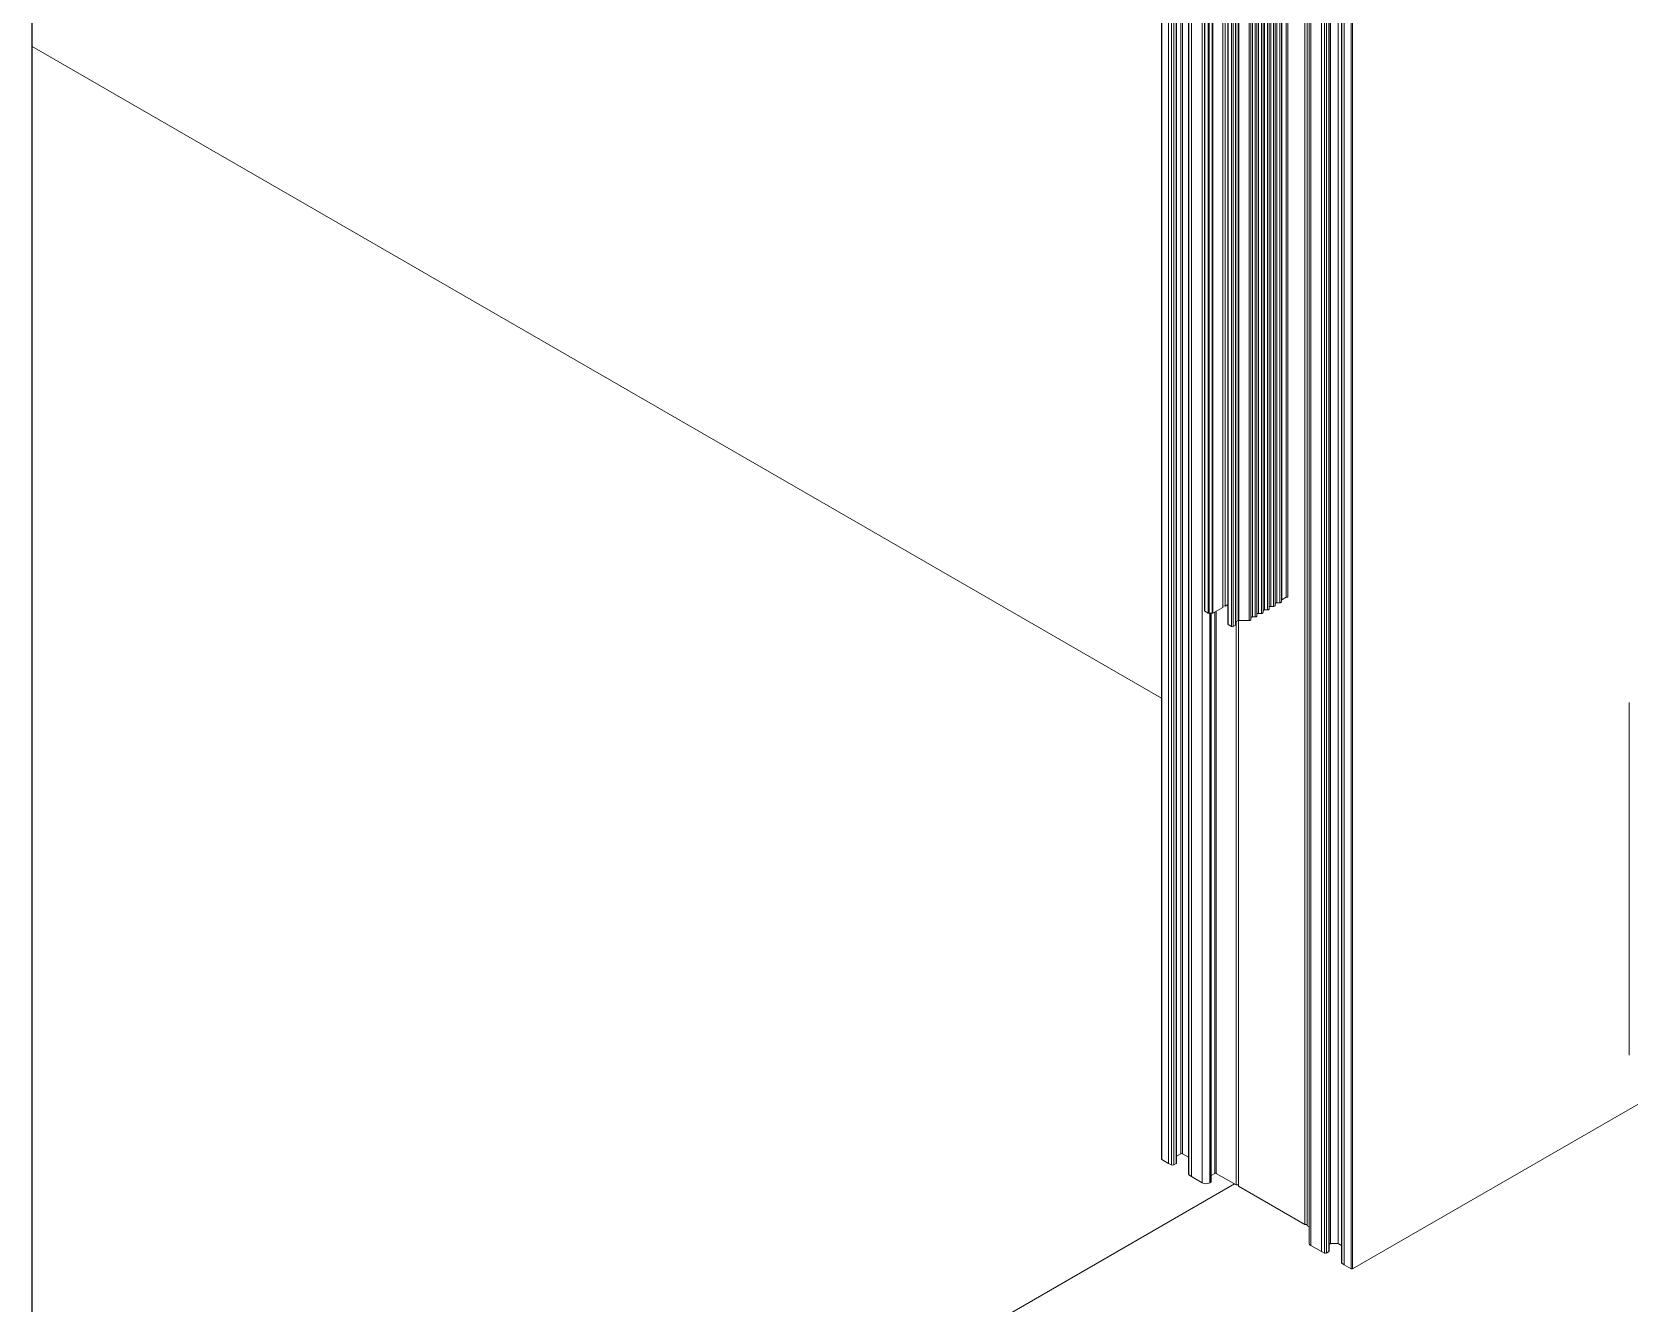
# Model space of a CAD drawing. Header units: millimetres. Extents: x 39 to 459, y 26 to 647.
# Drawn here: x 160.01 to 164.445, y 236.687 to 240.218 of the extents above; entities that cross this region are included whole.
import ezdxf

# ---------------------------------------------------------------- set-up
doc = ezdxf.new("R2010")
doc.units = ezdxf.units.MM
doc.layers.add('ANTET', color=7, linetype='Continuous')

# ---------------------------------------------------------------- blocks, each defined once
blk = doc.blocks.new('Kayıt Montajı')
at = {"color": 7, "linetype": 'Continuous', "lineweight": 15}
for p, q in [((11298.7165, 2144.0541), (11298.7165, 2119.3129)), ((11298.7174, 2144.0529), (11298.7174, 2119.3117)), ((11298.7704, 2144.0688), (11298.7704, 2119.3276)), ((11298.7747, 2144.0688), (11298.7747, 2119.3276)), ((11298.7365, 2144.0419), (11298.7365, 2119.3007)), ((11298.7367, 2144.0418), (11298.7367, 2119.3006)), ((11298.7449, 2144.0378), (11298.7449, 2119.2966)), ((11298.7509, 2144.0379), (11298.7509, 2119.2968)), ((11298.7577, 2144.0419), (11298.7577, 2119.3007)), ((11298.7586, 2119.3019), (11298.7586, 2144.0431)), ((11298.792, 2144.0116), (11298.792, 2119.2704)), ((11298.7931, 2144.0099), (11298.7931, 2119.2688)), ((11298.8, 2144.0052), (11298.8, 2119.264)), ((11298.8001, 2144.0051), (11298.8001, 2119.2639)), ((11298.8298, 2143.988), (11298.8298, 2119.2468)), ((11298.8869, 2143.8715), (11298.8869, 2120.8451)), ((11298.8937, 2143.8754), (11298.8937, 2120.849)), ((11299.0203, 2143.8746), (11299.0203, 2120.8481)), ((11299.0283, 2143.8746), (11299.0283, 2120.8481)), ((11299.0328, 2143.8772), (11299.0328, 2120.8507)), ((11299.0373, 2143.8844), (11299.0373, 2120.8579)), ((11299.0452, 2143.8844), (11299.0452, 2120.8579)), ((11299.0497, 2143.887), (11299.0497, 2120.8605)), ((11299.0506, 2143.8925), (11299.0506, 2120.8661)), ((11299.0632, 2143.8998), (11299.0632, 2120.8733)), ((11299.0674, 2143.8998), (11299.0674, 2120.8733)), ((11299.1152, 2143.8722), (11299.1152, 2119.1311)), ((11298.8364, 2143.8624), (11298.8364, 2120.836)), ((11298.8373, 2143.8612), (11298.8373, 2120.8348)), ((11298.8468, 2143.8557), (11298.8468, 2120.8293)), ((11298.8489, 2143.8552), (11298.8489, 2120.8288)), ((11298.8574, 2143.8552), (11298.8574, 2120.8288)), ((11298.8595, 2143.8557), (11298.8595, 2120.8293)), ((11298.9295, 2143.8349), (11298.9295, 2120.8084)), ((11298.9317, 2143.8354), (11298.9317, 2120.8089)), ((11298.9604, 2143.8354), (11298.9604, 2120.8089)), ((11298.9649, 2143.838), (11298.9649, 2120.8115)), ((11298.9694, 2143.8452), (11298.9694, 2120.8187)), ((11298.9773, 2143.8452), (11298.9773, 2120.8187)), ((11298.9818, 2143.8478), (11298.9818, 2120.8213)), ((11298.9863, 2143.855), (11298.9863, 2120.8285)), ((11298.9943, 2143.855), (11298.9943, 2120.8285)), ((11298.9988, 2143.8576), (11298.9988, 2120.8311)), ((11299.0033, 2143.8648), (11299.0033, 2120.8383)), ((11299.0113, 2143.8648), (11299.0113, 2120.8383)), ((11299.0158, 2143.8674), (11299.0158, 2120.8409)), ((11299.1215, 2143.8686), (11299.1215, 2119.1274)), ((11298.9011, 2143.8251), (11298.9011, 2120.7986)), ((11298.902, 2143.8239), (11298.902, 2120.7974)), ((11298.9115, 2143.8184), (11298.9115, 2120.7919)), ((11298.9158, 2143.8184), (11298.9158, 2120.7919)), ((11298.9221, 2143.822), (11298.9221, 2120.7956)), ((11298.923, 2120.7968), (11298.923, 2143.8233)), ((11299.1267, 2143.8202), (11299.1267, 2119.079)), ((11299.1311, 2143.8141), (11299.1311, 2119.0729)), ((11299.1608, 2143.7969), (11299.1608, 2119.0557)), ((11299.161, 2143.7968), (11299.161, 2119.0556)), ((11299.1691, 2143.7929), (11299.1691, 2119.0517)), ((11299.1752, 2143.793), (11299.1752, 2119.0518)), ((11299.182, 2143.7969), (11299.182, 2119.0557)), ((11299.1829, 2119.057), (11299.1829, 2143.7982)), ((11299.1862, 2143.819), (11299.1862, 2119.0778)), ((11299.2074, 2143.819), (11299.2074, 2119.0778)), ((11299.2163, 2143.7667), (11299.2163, 2119.0255)), ((11299.2174, 2143.765), (11299.2174, 2119.0238)), ((11299.2242, 2143.7603), (11299.2242, 2119.0191)), ((11299.2244, 2143.7602), (11299.2244, 2119.019)), ((11299.2435, 2143.7492), (11299.2435, 2119.008)), ((11299.2477, 2143.7492), (11299.2477, 2119.008)), ((11295.5809, 2103.0253), (11295.5809, 2122.806)), ((11295.5809, 2122.4032), (11298.7165, 2120.5931)), ((11298.8937, 2120.849), (11298.9011, 2120.8532)), ((11299.0373, 2120.8579), (11299.0452, 2120.8579)), ((11299.0506, 2120.8661), (11299.0632, 2120.8733)), ((11298.8468, 2120.8293), (11298.8373, 2120.8348)), ((11298.8489, 2120.8288), (11298.8574, 2120.8288)), ((11298.8551, 2119.2498), (11298.8551, 2120.8288)), ((11298.8595, 2120.8293), (11298.8869, 2120.8451)), ((11298.8869, 2120.8498), (11298.8937, 2120.849)), ((11298.923, 2120.8047), (11298.9295, 2120.8084)), ((11298.9306, 2120.8088), (11298.9306, 2119.2376)), ((11298.9317, 2120.8089), (11298.9604, 2120.8089)), ((11298.9694, 2120.8187), (11298.9773, 2120.8187)), ((11298.9863, 2120.8285), (11298.9943, 2120.8285)), ((11299.0033, 2120.8383), (11299.0113, 2120.8383)), ((11299.0203, 2120.8481), (11299.0283, 2120.8481)), ((11298.9115, 2120.7919), (11298.902, 2120.7974)), ((11298.9158, 2120.7919), (11298.9221, 2120.7956)), ((11298.9242, 2120.8054), (11298.9242, 2119.2413)), ((11300.0153, 2120.5812), (11300.0153, 2119.6013)), ((11299.2477, 2119.008), (11300.5693, 2119.7709)), ((11298.7174, 2119.3117), (11298.7365, 2119.3007)), ((11298.7367, 2119.3006), (11298.7449, 2119.2966)), ((11298.7509, 2119.2968), (11298.7577, 2119.3007)), ((11298.7586, 2119.3208), (11298.7704, 2119.3276)), ((11298.7747, 2119.3276), (11298.792, 2119.3176)), ((11298.7931, 2119.2688), (11298.8, 2119.264)), ((11298.8001, 2119.2639), (11298.8298, 2119.2468)), ((11298.8551, 2119.2675), (11298.8648, 2119.2731)), ((11298.8691, 2119.2731), (11298.9242, 2119.2413)), ((11295.5809, 2117.3167), (11298.9194, 2119.244)), ((11298.8511, 2119.2468), (11298.8542, 2119.2486)), ((11298.9242, 2119.2413), (11298.9306, 2119.2413)), ((11298.9306, 2119.2376), (11299.1152, 2119.1311)), ((11299.1152, 2119.1311), (11299.1215, 2119.1311)), ((11299.1215, 2119.1274), (11299.1267, 2119.1244)), ((11299.1829, 2119.0758), (11299.1862, 2119.0778)), ((11299.1862, 2119.0778), (11299.2074, 2119.0778)), ((11299.2074, 2119.0778), (11299.2163, 2119.0727)), ((11299.1311, 2119.0729), (11299.1608, 2119.0557)), ((11299.161, 2119.0556), (11299.1691, 2119.0517)), ((11299.1752, 2119.0518), (11299.182, 2119.0557)), ((11299.2174, 2119.0238), (11299.2242, 2119.0191)), ((11299.2244, 2119.019), (11299.2435, 2119.008))]:
    blk.add_line(p, q, dxfattribs=at)
at = {"color": 8, "linetype": 'Continuous', "lineweight": 15}
for p, q in [((11295.58, 2122.8055), (11295.58, 2103.0248)), ((11298.8511, 2120.8288), (11298.8511, 2119.2468)), ((11298.8542, 2120.8288), (11298.8542, 2119.2486)), ((11298.8648, 2120.8323), (11298.8648, 2119.2731)), ((11298.8691, 2120.8348), (11298.8691, 2119.2731))]:
    blk.add_line(p, q, dxfattribs=at)
at = {"color": 7, "linetype": 'Continuous', "lineweight": 15, "flags": 128}
for points in [[(11299.0283, 2120.8481), (11299.0291, 2120.8482), (11299.03, 2120.8483), (11299.0308, 2120.8486), (11299.0314, 2120.8489), (11299.032, 2120.8493), (11299.0324, 2120.8497), (11299.0327, 2120.8502), (11299.0328, 2120.8507)], [(11299.0328, 2120.8553), (11299.0328, 2120.8558), (11299.0331, 2120.8563), (11299.0335, 2120.8568), (11299.0341, 2120.8572), (11299.0348, 2120.8575), (11299.0355, 2120.8577), (11299.0364, 2120.8579), (11299.0373, 2120.8579)], [(11299.0452, 2120.8579), (11299.0461, 2120.858), (11299.0469, 2120.8581), (11299.0477, 2120.8584), (11299.0484, 2120.8587), (11299.049, 2120.8591), (11299.0494, 2120.8595), (11299.0496, 2120.86), (11299.0497, 2120.8605)], [(11298.9604, 2120.8089), (11298.9613, 2120.809), (11298.9621, 2120.8091), (11298.9629, 2120.8094), (11298.9636, 2120.8097), (11298.9641, 2120.8101), (11298.9645, 2120.8106), (11298.9648, 2120.811), (11298.9649, 2120.8115)], [(11298.9649, 2120.8161), (11298.965, 2120.8167), (11298.9652, 2120.8171), (11298.9656, 2120.8176), (11298.9662, 2120.818), (11298.9669, 2120.8183), (11298.9677, 2120.8185), (11298.9685, 2120.8187), (11298.9694, 2120.8187)], [(11298.9773, 2120.8187), (11298.9782, 2120.8188), (11298.9791, 2120.8189), (11298.9798, 2120.8192), (11298.9805, 2120.8195), (11298.9811, 2120.8199), (11298.9815, 2120.8204), (11298.9818, 2120.8208), (11298.9818, 2120.8213)], [(11298.9818, 2120.8259), (11298.9819, 2120.8265), (11298.9822, 2120.8269), (11298.9826, 2120.8274), (11298.9832, 2120.8278), (11298.9838, 2120.8281), (11298.9846, 2120.8283), (11298.9855, 2120.8285), (11298.9863, 2120.8285)], [(11298.9943, 2120.8285), (11298.9952, 2120.8286), (11298.996, 2120.8287), (11298.9968, 2120.829), (11298.9975, 2120.8293), (11298.9981, 2120.8297), (11298.9985, 2120.8301), (11298.9987, 2120.8306), (11298.9988, 2120.8311)], [(11298.9988, 2120.8357), (11298.9989, 2120.8362), (11298.9992, 2120.8367), (11298.9996, 2120.8372), (11299.0001, 2120.8376), (11299.0008, 2120.8379), (11299.0016, 2120.8381), (11299.0024, 2120.8383), (11299.0033, 2120.8383)], [(11299.0113, 2120.8383), (11299.0122, 2120.8384), (11299.013, 2120.8385), (11299.0138, 2120.8388), (11299.0145, 2120.8391), (11299.015, 2120.8395), (11299.0154, 2120.8399), (11299.0157, 2120.8404), (11299.0158, 2120.8409)], [(11299.0158, 2120.8455), (11299.0159, 2120.846), (11299.0161, 2120.8465), (11299.0165, 2120.847), (11299.0171, 2120.8474), (11299.0178, 2120.8477), (11299.0186, 2120.8479), (11299.0194, 2120.8481), (11299.0203, 2120.8481)]]:
    blk.add_lwpolyline(points, dxfattribs=at)
at = {"color": 7, "linetype": 'Continuous', "lineweight": 15}
for centre, radius, start, end in [((11299.0512, 2120.8647), 0.00151, 114.3497, 174.3432), ((11299.0653, 2120.8693), 0.00461, 62.6261, 117.3813), ((11298.8379, 2120.8361), 0.00151, 185.6046, 245.6507), ((11298.8488, 2120.8331), 0.00432, 241.9533, 271.1816), ((11298.8575, 2120.8331), 0.00433, 268.8449, 298.0451), ((11298.9316, 2120.8046), 0.00433, 88.8449, 118.0451), ((11298.9026, 2120.7988), 0.00151, 185.5899, 245.6596), ((11298.9136, 2120.796), 0.00461, 242.6276, 297.3773), ((11298.9215, 2120.797), 0.00151, 294.3705, 354.3224), ((11298.718, 2119.3131), 0.00151, 185.5972, 245.6524), ((11298.7383, 2119.3038), 0.00365, 240.6048, 244.0367), ((11298.7571, 2119.302), 0.00151, 294.3705, 354.3224), ((11298.7726, 2119.3235), 0.00461, 62.6265, 117.3785), ((11298.7477, 2119.303), 0.00699, 245.6954, 297.1922), ((11298.7941, 2119.2706), 0.0021, 184.1718, 240.3368), ((11298.8017, 2119.2667), 0.00317, 235.6847, 239.4532), ((11298.867, 2119.269), 0.00461, 62.6235, 117.3814), ((11298.8404, 2119.2673), 0.0231, 242.6126, 297.3889), ((11298.8536, 2119.25), 0.00151, 294.3612, 354.286), ((11299.1342, 2119.0798), 0.00755, 185.7003, 245.619), ((11299.1626, 2119.0589), 0.00366, 240.6068, 244.0347), ((11299.172, 2119.0581), 0.00699, 245.6975, 297.1901), ((11299.1814, 2119.0571), 0.00151, 294.3705, 354.3224), ((11299.2184, 2119.0257), 0.0021, 184.1656, 240.3381), ((11299.226, 2119.0217), 0.00317, 235.6852, 239.457), ((11299.2456, 2119.0121), 0.00461, 242.6276, 297.3773)]:
    blk.add_arc(centre, radius, start, end, dxfattribs=at)

msp = doc.modelspace()

# ---------------------------------------------------------------- block references
at = {"layer": 'ANTET', "color": 0}
msp.add_blockref('Kayıt Montajı', (-11135.5698, -1882.2259), dxfattribs=at)

doc.saveas('drawing.dxf')
